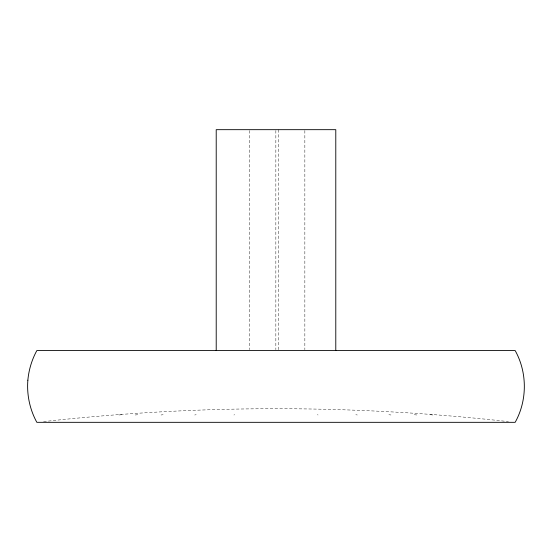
<?xml version="1.0" encoding="UTF-8"?>
<svg xmlns="http://www.w3.org/2000/svg" width="552" height="552" viewBox="0 0 552 552"><rect width="100%" height="100%" fill="white"/><g stroke="black" fill="none" stroke-linecap="round" stroke-linejoin="round"><path stroke-width="0.41" stroke-dasharray="2.76 2.07" d="M233.924 414.98L234.683 414.724M194.718 414.98L196.181 414.724M161.053 414.98L163.123 414.724M43.601 421.618C197.892 404.416 354.108 404.416 508.399 421.618M135.219 414.98L137.752 414.724M118.977 414.98L121.806 414.724M430.194 414.724L433.023 414.98M414.248 414.724L416.781 414.98M388.877 414.724L390.947 414.98M355.819 414.724L357.282 414.98M317.317 414.724L318.076 414.98M304.849 130.534L304.849 349.72M278.367 129.672L278.367 349.72M275.848 130.534L275.848 349.72M249.373 130.534L249.373 349.72"/><path stroke-width="0.83" d="M335.788 350.575L335.788 129.672L216.212 129.672L216.212 350.575M27.862 380.218C26.675 394.742 29.829 409.549 36.839 422.328L515.161 422.328C527.388 400.448 527.388 372.455 515.161 350.575L36.839 350.575C31.857 359.718 28.787 369.854 27.862 380.218"/></g></svg>
